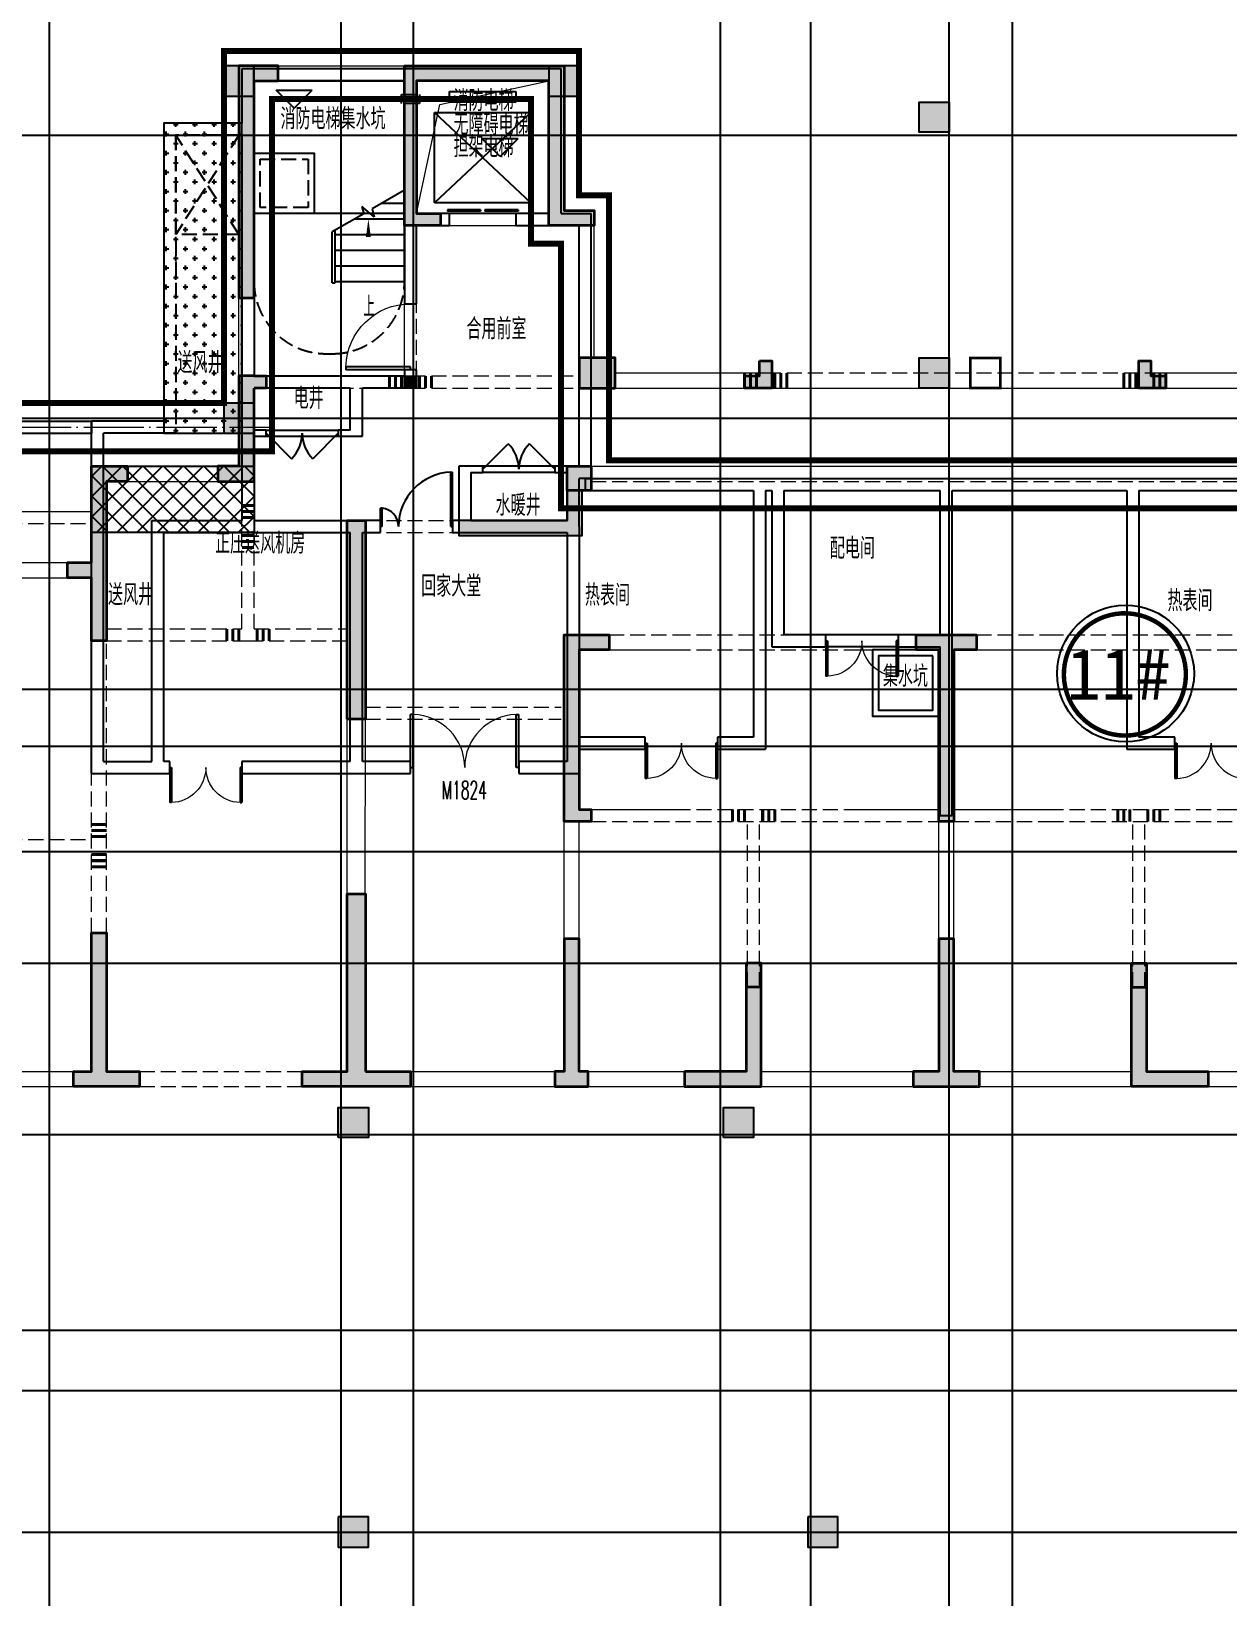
# Model space of a CAD drawing. Extents: x 369444 to 684549, y -549309 to 575337.
# Drawn here: x 524175 to 544050, y 198933 to 224932 of the extents above; entities that cross this region are included whole.
import ezdxf

# ---------------------------------------------------------------- set-up
doc = ezdxf.new("R2010")
doc.units = 0
doc.header["$LTSCALE"] = 1000
doc.header["$MEASUREMENT"] = 0
for name, pattern in [('DASH', [0.35, 0.25, -0.1]), ('DOTE', [2.42, 2, -0.2, 0.02, -0.2]), ('线型3', [500, 300, -200])]:
    doc.linetypes.add(name, pattern=pattern)
for name, color, linetype in [('COLUMN', 9, 'Continuous'), ('DIM_LEAD', 3, 'Continuous'), ('DIM_SYMB', 3, 'Continuous'), ('DOTE', 1, 'Continuous'), ('EVTR', 2, 'Continuous'), ('PKPM_WPJ', 7, 'Continuous'), ('PUB_TEXT', 7, 'Continuous'), ('STAIR', 2, 'Continuous'), ('WALL', 9, 'Continuous'), ('WINDOW', 4, 'Continuous'), ('WINDOW_TEXT', 7, 'Continuous'), ('主楼', 117, 'Continuous'), ('主楼编号', 1, 'Continuous'), ('二期轮廓线', 8, 'DASH'), ('图层2', 7, 'Continuous'), ('填充', 8, 'Continuous'), ('平面文字图层', 7, 'Continuous'), ('排水', 61, 'Continuous'), ('构造柱', 6, 'Continuous'), ('砼墙', 151, 'Continuous'), ('立面填充1图层', 8, 'Continuous'), ('防火分区线', 7, 'Continuous'), ('风井', 7, 'Continuous')]:
    doc.layers.add(name, color=color, linetype=linetype)
for name, color, linetype, lineweight in [('DOTE2', 122, 'DOTE', 9), ('柱', 2, 'Continuous', 35), ('梁', 4, 'Continuous', 18), ('梁虚线', 134, '线型3', 18), ('次梁箍筋', 1, 'Continuous', 40), ('洞口边线', 9, 'Continuous', 18), ('门虚线', 2, 'Continuous', 18)]:
    doc.layers.add(name, color=color, linetype=linetype, lineweight=lineweight)
doc.styles.add('1111111', font='simhei.ttf')
doc.styles.add('_TCH_DIM', font='SIMPLEX', dxfattribs={"bigfont": 'GBCBIG'})
doc.styles.add('_TCH_WINDOW', font='SIMPLEX', dxfattribs={"height": 3.5, "bigfont": 'GBCBIG'})
doc.styles.add('HNSJY', font='hnsjy-07.shx', dxfattribs={"width": 0.8, "bigfont": 'hnsjy-hz.shx'})

# ---------------------------------------------------------------- blocks, each defined once
blk = doc.blocks.new('561h56dgfghf')
at = {"layer": '填充'}
h = blk.add_hatch(color=0, dxfattribs=at)
h.dxf.hatch_style = 1
h.paths.add_polyline_path([(-2815245, 479176), (-2815245, 482776), (-2814843, 482776), (-2814843, 483026), (-2815495, 483026), (-2815495, 479176)])
h = blk.add_hatch(color=0, dxfattribs=at)
h.dxf.hatch_style = 1
h.paths.add_polyline_path([(-2812745, 480376), (-2812745, 482776), (-2812745, 483026), (-2810095, 483026), (-2810095, 480626), (-2809595, 480626), (-2809595, 480376), (-2810345, 480376), (-2810345, 480576), (-2810345, 482776), (-2812545, 482776), (-2812545, 480576), (-2812145, 480576), (-2812145, 480376)])
h = blk.add_hatch(color=0, dxfattribs=at)
h.dxf.hatch_style = 1
h.paths.add_polyline_path([(-2809245, 477676), (-2809245, 478176), (-2809845, 478176), (-2809845, 477676)])
h = blk.add_hatch(color=0, dxfattribs=at)
h.dxf.hatch_style = 1
h.paths.add_polyline_path([(-2815845, 476126), (-2815245, 476126), (-2815245, 477876), (-2815495, 477876), (-2815495, 476376), (-2815845, 476376)])
h.paths.add_polyline_path([(-2815245, 477676), (-2815045, 477676), (-2815045, 477876), (-2815245, 477876)], flags=16)
h = blk.add_hatch(color=0, dxfattribs=at)
h.dxf.hatch_style = 1
h.paths.add_polyline_path([(-2817945, 476376), (-2817345, 476376), (-2817345, 476126), (-2817695, 476126), (-2817695, 474526), (-2817695, 473476), (-2817945, 473476), (-2817945, 474526), (-2818345, 474526), (-2818345, 474776), (-2817945, 474776)])
h = blk.add_hatch(color=0, dxfattribs=at)
h.dxf.hatch_style = 1
h.paths.add_polyline_path([(-2810045, 475976), (-2810045, 476376), (-2809645, 476376), (-2809645, 475976), (-2809795, 475976)])
h = blk.add_hatch(color=0, dxfattribs=at)
h.dxf.hatch_style = 1
h.paths.add_polyline_path([(-2810045, 475976), (-2810045, 475476), (-2811845, 475476), (-2811845, 475226), (-2809795, 475226), (-2809795, 475976)])
h = blk.add_hatch(color=0, dxfattribs=at)
h.dxf.hatch_style = 1
h.paths.add_polyline_path([(-2813695, 472176), (-2813695, 475476), (-2813395, 475476), (-2813395, 472176)])
h = blk.add_hatch(color=0, dxfattribs=at)
h.dxf.hatch_style = 1
h.paths.add_polyline_path([(-2809845, 470476), (-2810095, 470476), (-2810095, 473576), (-2809345, 473576), (-2809345, 473326), (-2809845, 473326), (-2809845, 470676), (-2809645, 470676), (-2809645, 470476)])
h = blk.add_hatch(color=0, dxfattribs=at)
h.dxf.hatch_style = 1
h.paths.add_polyline_path([(-2803620, 470476), (-2803870, 470476), (-2803870, 473326), (-2804245, 473326), (-2804245, 473576), (-2803620, 473576), (-2803245, 473576), (-2803245, 473326), (-2803620, 473326)])
h = blk.add_hatch(color=0, dxfattribs=at)
h.dxf.hatch_style = 1
h.paths.add_polyline_path([(-2813395, 466326), (-2812645, 466326), (-2812645, 466076), (-2813395, 466076), (-2814445, 466076), (-2814445, 466326), (-2813695, 466326), (-2813695, 469276), (-2813395, 469276)])
h = blk.add_hatch(color=0, dxfattribs=at)
h.dxf.hatch_style = 1
h.paths.add_polyline_path([(-2818245, 466076), (-2818245, 466326), (-2817945, 466326), (-2817945, 468626), (-2817695, 468626), (-2817695, 466326), (-2817145, 466326), (-2817145, 466076), (-2817945, 466076)])
h = blk.add_hatch(color=0, dxfattribs=at)
h.dxf.hatch_style = 1
h.paths.add_polyline_path([(-2810095, 466076), (-2809695, 466076), (-2809695, 466326), (-2809845, 466326), (-2809845, 468526), (-2810095, 468526), (-2810095, 466326), (-2810245, 466326), (-2810245, 466076)])
h = blk.add_hatch(color=0, dxfattribs=at)
h.dxf.hatch_style = 1
h.paths.add_polyline_path([(-2803870, 466076), (-2803194, 466076), (-2803194, 466326), (-2803620, 466326), (-2803620, 468526), (-2803870, 468526), (-2803870, 466326), (-2804296, 466326), (-2804296, 466076)])
h = blk.add_hatch(color=0, dxfattribs=at)
h.dxf.hatch_style = 1
h.paths.add_polyline_path([(-2808095, 466326), (-2808095, 466076), (-2806820, 466076), (-2806820, 466326), (-2806820, 468126), (-2807070, 468126), (-2807070, 466326)])
h = blk.add_hatch(color=0, dxfattribs=at)
h.dxf.hatch_style = 1
h.paths.add_polyline_path([(-2800670, 466076), (-2800670, 466326), (-2800670, 468126), (-2800420, 468126), (-2800420, 466326), (-2799395, 466326), (-2799395, 466076)])
at = {"layer": '柱', "color": 0, "ltscale": 1}
for points in [[(-2809245, 477676), (-2809245, 478176), (-2809845, 478176), (-2809845, 477676)], [(-2810045, 475976), (-2810045, 476376), (-2809645, 476376), (-2809645, 475976), (-2809795, 475976)]]:
    blk.add_lwpolyline(points, close=True, dxfattribs=at)
at = {"layer": '砼墙', "color": 0, "lineweight": 35, "ltscale": 1}
for points in [[(-2815245, 479176), (-2815245, 482776), (-2814843, 482776), (-2814843, 483026), (-2815495, 483026), (-2815495, 479176)], [(-2812745, 480376), (-2812745, 482776), (-2812745, 483026), (-2810095, 483026), (-2810095, 480626), (-2809595, 480626), (-2809595, 480376), (-2810345, 480376), (-2810345, 480576), (-2810345, 482776), (-2812545, 482776), (-2812545, 480576), (-2812145, 480576), (-2812145, 480376)], [(-2817945, 476376), (-2817345, 476376), (-2817345, 476126), (-2817695, 476126), (-2817695, 474526), (-2817695, 473476), (-2817945, 473476), (-2817945, 474526), (-2818345, 474526), (-2818345, 474776), (-2817945, 474776)], [(-2813695, 472176), (-2813695, 475476), (-2813395, 475476), (-2813395, 472176)], [(-2803620, 470476), (-2803870, 470476), (-2803870, 473326), (-2804245, 473326), (-2804245, 473576), (-2803620, 473576), (-2803245, 473576), (-2803245, 473326), (-2803620, 473326)], [(-2813395, 466326), (-2812645, 466326), (-2812645, 466076), (-2813395, 466076), (-2814445, 466076), (-2814445, 466326), (-2813695, 466326), (-2813695, 469276), (-2813395, 469276)], [(-2818245, 466076), (-2818245, 466326), (-2817945, 466326), (-2817945, 468626), (-2817695, 468626), (-2817695, 466326), (-2817145, 466326), (-2817145, 466076), (-2817945, 466076)], [(-2810095, 466076), (-2809695, 466076), (-2809695, 466326), (-2809845, 466326), (-2809845, 468526), (-2810095, 468526), (-2810095, 466326), (-2810245, 466326), (-2810245, 466076)], [(-2803870, 466076), (-2803194, 466076), (-2803194, 466326), (-2803620, 466326), (-2803620, 468526), (-2803870, 468526), (-2803870, 466326), (-2804296, 466326), (-2804296, 466076)], [(-2808095, 466326), (-2808095, 466076), (-2806820, 466076), (-2806820, 466326), (-2806820, 468126), (-2807070, 468126), (-2807070, 466326)], [(-2800670, 466076), (-2800670, 466326), (-2800670, 468126), (-2800420, 468126), (-2800420, 466326), (-2799395, 466326), (-2799395, 466076)]]:
    blk.add_lwpolyline(points, close=True, dxfattribs=at)
for points in [[(-2815245, 477876), (-2815245, 477876), (-2815495, 477876), (-2815495, 476376), (-2815845, 476376), (-2815845, 476126), (-2815245, 476126), (-2815245, 477676)], [(-2815245, 477876), (-2815045, 477876), (-2815045, 477676), (-2815245, 477676)], [(-2809845, 470476), (-2810095, 470476), (-2810095, 473576), (-2809345, 473576), (-2809345, 473326), (-2809845, 473326), (-2809845, 470676), (-2809645, 470676), (-2809645, 470476), (-2809845, 470476)]]:
    blk.add_lwpolyline(points, dxfattribs=at)
at = {"layer": '砼墙', "color": 0}
blk.add_lwpolyline([(-2810045, 475976), (-2810045, 475476), (-2811845, 475476), (-2811845, 475226), (-2809795, 475226), (-2809795, 475976)], close=True, dxfattribs=at)
blk = doc.blocks.new('A$C6F0867FE')
at = {"layer": '构造柱'}
for points in [[(100, -5000), (-100, -5000), (-100, -5200), (100, -5200)], [(17700, -5000), (17900, -5000), (17900, -5200), (17700, -5200)]]:
    blk.add_hatch(color=256, dxfattribs=at).paths.add_polyline_path(points)
for points in [[(-100, -5000), (100, -5000), (100, -5200), (-100, -5200)], [(17900, -5000), (17700, -5000), (17700, -5200), (17900, -5200)]]:
    blk.add_lwpolyline(points, close=True, dxfattribs=at)
blk = doc.blocks.new('A$C3B385720')
at = {"layer": '填充'}
h = blk.add_hatch(color=256, dxfattribs=at)
h.dxf.hatch_style = 1
h.paths.add_polyline_path([(-2600, -350), (-2600, -100), (-2600, 150), (-3100, 150), (-3100, -350), (-2850, -350)])
h = blk.add_hatch(color=256, dxfattribs=at)
h.dxf.hatch_style = 1
h.paths.add_polyline_path([(2800, -350), (2800, 150), (2300, 150), (2300, -100), (2300, -350), (2550, -350)])
h = blk.add_hatch(color=256, dxfattribs=at)
h.dxf.hatch_style = 1
h.paths.add_polyline_path([(-2600, -5950), (-2600, -5450), (-2850, -5450), (-3100, -5450), (-3100, -5950), (-2850, -5950)])
at = {"layer": '主楼', "color": 6}
for points in [[(-2600, -350), (-2600, -100), (-2600, 150), (-3100, 150), (-3100, -350), (-2850, -350)], [(2800, -350), (2800, 150), (2300, 150), (2300, -100), (2300, -350), (2550, -350)], [(-2600, -5950), (-2600, -5450), (-2850, -5450), (-3100, -5450), (-3100, -5950), (-2850, -5950)]]:
    blk.add_lwpolyline(points, close=True, dxfattribs=at)
blk = doc.blocks.new('A$C4245063E')
at = {"layer": 'WALL'}
for p, q in [((3400, -10900), (2800, -10900)), ((10400, -10900), (9800, -10900)), ((2800, -11100), (3600, -11100)), ((9600, -11100), (10400, -11100))]:
    blk.add_line(p, q, dxfattribs=at)
blk = doc.blocks.new('$DorLib2D$00000002')
for p, q in [((-0.5, 0), (-0.5, 0.4875)), ((-0.475, 0.4875), (-0.5, 0.4875)), ((-0.475, 0), (-0.475, 0.4875)), ((0.475, 0), (0.475, 0.4875)), ((0.475, 0.4875), (0.5, 0.4875)), ((0.5, 0), (0.5, 0.4875)), ((-0.5, 0), (-0.475, 0)), ((0.5, 0), (0.475, 0))]:
    blk.add_line(p, q)
at = {"lineweight": 13}
for centre, start, end in [((-0.4875, 0), 0, 88.53072), ((0.4875, 0), 91.46928, 180)]:
    blk.add_arc(centre, 0.4875, start, end, dxfattribs=at)
blk = doc.blocks.new('$DorLib2D$00000116')
at = {"color": 0}
for p, q in [((-0.5, 0), (-0.146, 0.354)), ((0.5, 0), (0.146, 0.354))]:
    blk.add_line(p, q, dxfattribs=at)
for centre, start, end in [((-0.5, 0), 0, 45), ((0.5, 0), 135, 180)]:
    blk.add_arc(centre, 0.5, start, end, dxfattribs=at)
blk = doc.blocks.new('$DorLib2D$00000001')
for p, q in [((0.45, 0.975), (0.5, 0.975)), ((0.45, 0), (0.45, 0.975)), ((0.5, 0), (0.5, 0.975)), ((0.5, 0), (0.45, 0))]:
    blk.add_line(p, q)
at = {"lineweight": 13}
blk.add_arc((0.475, 0), 0.975, 91.4693, 180, dxfattribs=at)
blk = doc.blocks.new('$DORLIB2D$00000127')
at = {"color": 0}
for points in [[(-0.533, 0.795), (-0.533, 0.69)], [(-0.033, 0.795), (-0.533, 0.795)], [(-0.033, 0.795), (-0.033, 0.69)], [(0.533, 0.795), (0.033, 0.795)], [(0.033, 0.795), (0.033, 0.69)], [(0.533, 0.795), (0.533, 0.69)], [(-0.033, 0.69), (-0.533, 0.69)], [(0.5, 0.5), (-0.5, 0.5)], [(0.533, 0.69), (0.033, 0.69)]]:
    blk.add_lwpolyline(points, dxfattribs=at)
blk = doc.blocks.new('$DorLib2D$00000225')
at = {"color": 0}
for p, q in [((0.475, -0.001), (0.475, 0.752)), ((0.475, 0.752), (0.5, 0.752)), ((0.5, -0.001), (0.5, 0.752)), ((-0.5, 0), (-0.5, 0.252)), ((-0.475, 0.252), (-0.5, 0.252)), ((-0.475, 0), (-0.475, 0.252)), ((-0.475, 0), (-0.5, 0)), ((0.475, -0.001), (0.5, -0.001))]:
    blk.add_line(p, q, dxfattribs=at)
for centre, radius, start, end in [((0.505, -0.002), 0.755, 92.2493, 179.7238), ((-0.501, 0.003), 0.251, 359.7899, 84.0974)]:
    blk.add_arc(centre, radius, start, end, dxfattribs=at)
blk = doc.blocks.new('column500')
h = blk.add_hatch(color=0)
h.dxf.hatch_style = 1
h.paths.add_polyline_path([(-216381, -381440), (-215881, -381440), (-215881, -380940), (-216381, -380940)])
at = {"color": 0}
blk.add_lwpolyline([(-216381, -381440), (-215881, -381440), (-215881, -380940), (-216381, -380940)], close=True, dxfattribs=at)
blk = doc.blocks.new('165gsff')
at = {"layer": 'COLUMN', "lineweight": -2, "ltscale": 6}
blk.add_hatch(color=256, dxfattribs=at).paths.add_polyline_path([(38490804507.5, 3905235777.5), (38490805007.5, 3905235777.5), (38490805007.5, 3905235177.5), (38490804507.5, 3905235177.5)])
at = {"color": 0}
blk.add_lwpolyline([(38490804507.5, 3905235777.5), (38490805007.5, 3905235777.5), (38490805007.5, 3905235177.5), (38490804507.5, 3905235177.5)], close=True, dxfattribs=at)
blk = doc.blocks.new('8#梁图')
at = {"layer": '柱'}
h = blk.add_hatch(color=0, dxfattribs=at)
h.dxf.hatch_style = 1
h.paths.add_polyline_path([(1104564, -66346), (1104764, -66346), (1104764, -66796), (1104314, -66796), (1104314, -66596), (1104564, -66596)])
h = blk.add_hatch(color=0, dxfattribs=at)
h.dxf.hatch_style = 1
h.paths.add_polyline_path([(1104564, -66346), (1104764, -66346), (1104764, -66796), (1104314, -66796), (1104314, -66596), (1104564, -66596)])
h = blk.add_hatch(color=0, dxfattribs=at)
h.dxf.hatch_style = 1
h.paths.add_polyline_path([(1111314, -66596), (1111314, -66796), (1110864, -66796), (1110864, -66346), (1111064, -66346), (1111064, -66596)])
h = blk.add_hatch(color=0, dxfattribs=at)
h.dxf.hatch_style = 1
h.paths.add_polyline_path([(1111314, -66596), (1111314, -66796), (1110864, -66796), (1110864, -66346), (1111064, -66346), (1111064, -66596)])
at = {"layer": '柱', "color": 0, "ltscale": 1}
for p, q in [((1101564, -66296), (1101564, -66796)), ((1102164, -66296), (1101564, -66296)), ((1102164, -66796), (1102164, -66296)), ((1101564, -66796), (1102164, -66796)), ((1101364, -68096), (1101764, -68096)), ((1101364, -68496), (1101364, -68096)), ((1101764, -68096), (1101764, -68496)), ((1101614, -68496), (1101364, -68496)), ((1101764, -68496), (1101614, -68496))]:
    blk.add_line(p, q, dxfattribs=at)
at = {"layer": '柱', "color": 0, "ltscale": 1, "const_width": 45}
blk.add_lwpolyline([(1108564, -66796), (1108564, -66296), (1108064, -66296), (1108064, -66796)], close=True, dxfattribs=at)
at = {"layer": '柱', "color": 0}
for points in [[(1104564, -66346), (1104764, -66346), (1104764, -66796), (1104314, -66796), (1104314, -66596), (1104564, -66596), (1104564, -66346)], [(1104564, -66346), (1104764, -66346), (1104764, -66796), (1104314, -66796), (1104314, -66596), (1104564, -66596), (1104564, -66346)], [(1111314, -66596), (1111314, -66796), (1110864, -66796), (1110864, -66346), (1111064, -66346), (1111064, -66596), (1111314, -66596)], [(1111314, -66596), (1111314, -66796), (1110864, -66796), (1110864, -66346), (1111064, -66346), (1111064, -66596), (1111314, -66596)]]:
    blk.add_lwpolyline(points, dxfattribs=at)
at = {"layer": '梁', "color": 0, "lineweight": 18, "ltscale": 1}
for p, q in [((1098664, -65126), (1098664, -64096)), ((1101814, -66296), (1101814, -64096)), ((1098664, -66596), (1098664, -65126)), ((1102164, -66546), (1104664, -66546)), ((1110964, -66546), (1113664, -66546)), ((1096164, -66596), (1098764, -66596)), ((1101764, -68096), (1101764, -66796)), ((1102164, -66796), (1104664, -66796)), ((1104664, -66796), (1110964, -66796)), ((1110964, -66796), (1113664, -66796)), ((1101764, -68096), (1113564, -68096)), ((1090664, -68846), (1093464, -68846)), ((1102064, -71146), (1103164, -71146)), ((1105964, -71146), (1107164, -71146)), ((1108164, -71146), (1109364, -71146)), ((1112164, -71146), (1113264, -71146)), ((1101564, -73796), (1103164, -73796)), ((1105964, -73796), (1107539, -73796)), ((1107789, -73796), (1109364, -73796)), ((1112164, -73796), (1113764, -73796))]:
    blk.add_line(p, q, dxfattribs=at)
at = {"layer": '梁虚线', "color": 0, "linetype": 'DASH', "lineweight": 18, "ltscale": 1}
for p, q in [((1098864, -65126), (1098864, -64096)), ((1101564, -66296), (1101564, -64096)), ((1098864, -66596), (1098864, -65126)), ((1104664, -66546), (1110964, -66546)), ((1096164, -66796), (1098764, -66796)), ((1098764, -66596), (1101564, -66596)), ((1098764, -66796), (1101564, -66796)), ((1101564, -68096), (1101564, -66796)), ((1095964, -69096), (1095964, -68346)), ((1096164, -68996), (1096164, -68346)), ((1101764, -68346), (1113564, -68346)), ((1090664, -69046), (1093464, -69046)), ((1095964, -70796), (1095964, -69096)), ((1096164, -68996), (1097714, -68996)), ((1098014, -68996), (1099564, -68996)), ((1096164, -70796), (1096164, -69196)), ((1096164, -69196), (1097714, -69196)), ((1098014, -69196), (1099564, -69196)), ((1101364, -70896), (1101364, -69246)), ((1101564, -70896), (1101564, -69246)), ((1093714, -70796), (1095964, -70796)), ((1096164, -70796), (1097714, -70796)), ((1102064, -70896), (1103164, -70896)), ((1103164, -70896), (1105964, -70896)), ((1105964, -70896), (1107164, -70896)), ((1108164, -70896), (1109364, -70896)), ((1109364, -70896), (1112164, -70896)), ((1112164, -70896), (1113264, -70896)), ((1093464, -75846), (1093464, -70996)), ((1093714, -70996), (1096064, -70996)), ((1093714, -75846), (1093714, -70996)), ((1096064, -70996), (1097714, -70996)), ((1103164, -71146), (1105964, -71146)), ((1109364, -71146), (1112164, -71146)), ((1098014, -72096), (1099564, -72096)), ((1099764, -72096), (1101264, -72096)), ((1098014, -72296), (1099664, -72296)), ((1099664, -72296), (1101264, -72296)), ((1103164, -73796), (1105964, -73796)), ((1109364, -73796), (1112164, -73796)), ((1101764, -73996), (1103164, -73996)), ((1103164, -73996), (1105964, -73996)), ((1104364, -76746), (1104364, -73996)), ((1104564, -76746), (1104564, -73996)), ((1105964, -73996), (1107539, -73996)), ((1107789, -73996), (1109364, -73996)), ((1109364, -73996), (1112164, -73996)), ((1110764, -76746), (1110764, -73996)), ((1110964, -76746), (1110964, -73996)), ((1112164, -73996), (1113564, -73996)), ((1090664, -74296), (1093464, -74296)), ((1090664, -74496), (1093464, -74496)), ((1094264, -78146), (1096964, -78146)), ((1094264, -78396), (1096964, -78396))]:
    blk.add_line(p, q, dxfattribs=at)
at = {"layer": '次梁箍筋', "color": 0, "linetype": 'Continuous', "const_width": 50}
for points in [[(1104314, -66546), (1104314, -66796)], [(1104414, -66546), (1104414, -66796)], [(1104514, -66546), (1104514, -66796)], [(1104814, -66546), (1104814, -66796)], [(1104914, -66546), (1104914, -66796)], [(1105014, -66546), (1105014, -66796)], [(1110614, -66546), (1110614, -66796)], [(1110714, -66546), (1110714, -66796)], [(1110814, -66546), (1110814, -66796)], [(1111114, -66546), (1111114, -66796)], [(1111214, -66546), (1111214, -66796)], [(1111314, -66546), (1111314, -66796)], [(1098414, -66596), (1098414, -66796)], [(1098514, -66596), (1098514, -66796)], [(1098614, -66596), (1098614, -66796)], [(1098914, -66596), (1098914, -66796)], [(1099014, -66596), (1099014, -66796)], [(1099114, -66596), (1099114, -66796)], [(1095964, -68746), (1096164, -68746)], [(1095964, -68846), (1096164, -68846)], [(1095964, -68946), (1096164, -68946)], [(1095964, -69246), (1096164, -69246)], [(1095964, -69346), (1096164, -69346)], [(1095964, -69446), (1096164, -69446)], [(1095714, -70796), (1095714, -70996)], [(1095814, -70796), (1095814, -70996)], [(1095914, -70796), (1095914, -70996)], [(1096214, -70796), (1096214, -70996)], [(1096314, -70796), (1096314, -70996)], [(1096414, -70796), (1096414, -70996)], [(1104114, -73796), (1104114, -73996)], [(1104214, -73796), (1104214, -73996)], [(1104314, -73796), (1104314, -73996)], [(1104614, -73796), (1104614, -73996)], [(1104714, -73796), (1104714, -73996)], [(1104814, -73796), (1104814, -73996)], [(1110514, -73796), (1110514, -73996)], [(1110614, -73796), (1110614, -73996)], [(1110714, -73796), (1110714, -73996)], [(1111014, -73796), (1111014, -73996)], [(1111114, -73796), (1111114, -73996)], [(1111214, -73796), (1111214, -73996)], [(1093464, -74046), (1093714, -74046)], [(1093464, -74146), (1093714, -74146)], [(1093464, -74246), (1093714, -74246)], [(1093464, -74546), (1093714, -74546)], [(1093464, -74646), (1093714, -74646)], [(1093464, -74746), (1093714, -74746)]]:
    blk.add_lwpolyline(points, dxfattribs=at)
at = {"layer": '洞口边线', "color": 0, "ltscale": 1}
blk.add_lwpolyline([(1101064, -61696), (1098864, -61696), (1098864, -63896), (1099253, -62085), (1101064, -61696)], close=True, dxfattribs=at)
blk.add_lwpolyline([(1101064, -61696), (1098864, -61696), (1098864, -63896), (1099253, -62085), (1101064, -61696)], close=True, dxfattribs=at)
blk.add_lwpolyline([(1101064, -61696), (1098864, -61696), (1098864, -63896), (1099253, -62085), (1101064, -61696)], close=True, dxfattribs=at)
at = {"layer": '砼墙', "color": 0, "lineweight": 35, "ltscale": 1}
for p, q in [((1095914, -61446), (1095914, -65296)), ((1096566, -61446), (1095914, -61446)), ((1096566, -61696), (1096566, -61446)), ((1098664, -61446), (1101314, -61446)), ((1098664, -61696), (1098664, -61446)), ((1101314, -61446), (1101314, -63846)), ((1096164, -61696), (1096566, -61696)), ((1096164, -65296), (1096164, -61696)), ((1098664, -64096), (1098664, -61696)), ((1098864, -61696), (1098864, -63896)), ((1101064, -61696), (1098864, -61696)), ((1101064, -63896), (1101064, -61696)), ((1098864, -63896), (1099264, -63896)), ((1099264, -63896), (1099264, -64096)), ((1101064, -64096), (1101064, -63896)), ((1101314, -63846), (1101814, -63846)), ((1101814, -63846), (1101814, -64096)), ((1099264, -64096), (1098664, -64096)), ((1101814, -64096), (1101064, -64096)), ((1095914, -65296), (1096164, -65296)), ((1093464, -69696), (1093464, -68096)), ((1093464, -68096), (1094064, -68096)), ((1094064, -68096), (1094064, -68346)), ((1093714, -68346), (1093714, -69946)), ((1094064, -68346), (1093714, -68346)), ((1097714, -68996), (1098014, -68996)), ((1097714, -72296), (1097714, -68996)), ((1098014, -68996), (1098014, -72296)), ((1093064, -69696), (1093464, -69696)), ((1093064, -69946), (1093064, -69696)), ((1093464, -69946), (1093064, -69946)), ((1093464, -70996), (1093464, -69946)), ((1093714, -69946), (1093714, -70996)), ((1101314, -70896), (1102064, -70896)), ((1101314, -73996), (1101314, -70896)), ((1102064, -70896), (1102064, -71146)), ((1107164, -70896), (1107789, -70896)), ((1107164, -71146), (1107164, -70896)), ((1107789, -70896), (1108164, -70896)), ((1108164, -70896), (1108164, -71146)), ((1093714, -70996), (1093464, -70996)), ((1101564, -71146), (1101564, -73796)), ((1102064, -71146), (1101564, -71146)), ((1107539, -71146), (1107164, -71146)), ((1107539, -73996), (1107539, -71146)), ((1107789, -71146), (1107789, -73996)), ((1108164, -71146), (1107789, -71146)), ((1098014, -72296), (1097714, -72296)), ((1101564, -73796), (1101764, -73796)), ((1101764, -73796), (1101764, -73996)), ((1101564, -73996), (1101314, -73996)), ((1101764, -73996), (1101564, -73996)), ((1107789, -73996), (1107539, -73996)), ((1097714, -75196), (1098014, -75196)), ((1097714, -78146), (1097714, -75196)), ((1098014, -75196), (1098014, -78146)), ((1093464, -75846), (1093714, -75846)), ((1093464, -78146), (1093464, -75846)), ((1093714, -75846), (1093714, -78146)), ((1101314, -75946), (1101314, -78146)), ((1101564, -75946), (1101314, -75946)), ((1101564, -78146), (1101564, -75946)), ((1107539, -75946), (1107539, -78146)), ((1107789, -75946), (1107539, -75946)), ((1107789, -78146), (1107789, -75946)), ((1104339, -76746), (1104339, -78146)), ((1104589, -76746), (1104339, -76746)), ((1104589, -78146), (1104589, -76746)), ((1110739, -76746), (1110989, -76746)), ((1110739, -78146), (1110739, -76746)), ((1110989, -76746), (1110989, -78146)), ((1093164, -78146), (1093464, -78146)), ((1093164, -78396), (1093164, -78146)), ((1093714, -78146), (1094264, -78146)), ((1094264, -78146), (1094264, -78396)), ((1096964, -78146), (1097714, -78146)), ((1096964, -78396), (1096964, -78146)), ((1098014, -78146), (1098764, -78146)), ((1098764, -78146), (1098764, -78396)), ((1101164, -78146), (1101164, -78396)), ((1101314, -78146), (1101164, -78146)), ((1101714, -78146), (1101564, -78146)), ((1101714, -78396), (1101714, -78146)), ((1104339, -78146), (1103314, -78146)), ((1103314, -78146), (1103314, -78396)), ((1104589, -78396), (1104589, -78146)), ((1107113, -78146), (1107113, -78396)), ((1107539, -78146), (1107113, -78146)), ((1108215, -78146), (1107789, -78146)), ((1108215, -78396), (1108215, -78146)), ((1110739, -78396), (1110739, -78146)), ((1110989, -78146), (1112014, -78146)), ((1112014, -78146), (1112014, -78396)), ((1093464, -78396), (1093164, -78396)), ((1094264, -78396), (1093464, -78396)), ((1098014, -78396), (1096964, -78396)), ((1098764, -78396), (1098014, -78396)), ((1101164, -78396), (1101314, -78396)), ((1101314, -78396), (1101714, -78396)), ((1103314, -78396), (1104589, -78396)), ((1107113, -78396), (1107539, -78396)), ((1107539, -78396), (1108215, -78396)), ((1112014, -78396), (1110739, -78396))]:
    blk.add_line(p, q, dxfattribs=at)
at = {"layer": '砼墙', "color": 0}
for p, q in [((1095914, -66596), (1096164, -66596)), ((1095914, -68096), (1095914, -66596)), ((1096164, -66596), (1096364, -66596)), ((1096164, -66796), (1096164, -68346)), ((1096364, -66796), (1096164, -66796)), ((1096364, -66596), (1096364, -66796)), ((1095564, -68096), (1095914, -68096)), ((1095564, -68346), (1095564, -68096)), ((1096164, -68346), (1095564, -68346)), ((1101614, -68496), (1101364, -68496)), ((1101364, -68496), (1101364, -68996)), ((1101614, -69246), (1101614, -68496)), ((1099564, -68996), (1099564, -69246)), ((1101364, -68996), (1099564, -68996)), ((1099564, -69246), (1101614, -69246))]:
    blk.add_line(p, q, dxfattribs=at)
at = {"layer": '门虚线', "color": 0, "linetype": 'Continuous', "lineweight": 18, "ltscale": 1}
for p, q in [((1096566, -61446), (1098664, -61446)), ((1095914, -66596), (1095914, -65296)), ((1094064, -68096), (1095564, -68096)), ((1104589, -78396), (1107113, -78396)), ((1108215, -78396), (1110739, -78396))]:
    blk.add_line(p, q, dxfattribs=at)
at = {"layer": '门虚线', "color": 0, "lineweight": 18, "ltscale": 1}
for p, q in [((1096566, -61696), (1098664, -61696)), ((1099264, -63896), (1101064, -63896)), ((1099264, -64096), (1101064, -64096)), ((1096164, -66596), (1096164, -65296)), ((1094064, -68346), (1095564, -68346)), ((1091064, -69696), (1093064, -69696)), ((1091064, -69946), (1093064, -69946)), ((1097710, -75196), (1097714, -72296)), ((1098010, -75196), (1098014, -72296)), ((1101314, -75996), (1101314, -73996)), ((1101564, -75996), (1101564, -73996)), ((1107539, -75946), (1107539, -73996)), ((1107789, -75946), (1107789, -73996)), ((1091364, -78146), (1093164, -78146)), ((1098764, -78146), (1101164, -78146)), ((1101714, -78146), (1103314, -78146)), ((1104589, -78146), (1107113, -78146)), ((1108215, -78146), (1110739, -78146)), ((1112014, -78146), (1113614, -78146)), ((1091364, -78396), (1093164, -78396)), ((1098764, -78396), (1101164, -78396)), ((1101714, -78396), (1103314, -78396)), ((1112014, -78396), (1113614, -78396))]:
    blk.add_line(p, q, dxfattribs=at)

msp = doc.modelspace()

# ---------------------------------------------------------------- hatches: boundary and pattern name
at = {"layer": '填充'}
h = msp.add_hatch(dxfattribs=at)
h.set_pattern_fill('ANSI37', color=256, scale=150)
h.set_pattern_definition([(45, (-231177.76, 855367.9), (-168.3798, 168.3798), []), (135, (-231177.76, 855367.9), (-168.3798, -168.3798), [])])
h.paths.add_polyline_path([(525174.5, 217707), (527874.5, 217707), (527874.5, 216607), (525174.5, 216607)])
at = {"layer": '立面填充1图层'}
h = msp.add_hatch(dxfattribs=at)
h.set_pattern_fill('CROSS', color=256, scale=100)
h.set_pattern_definition([(0, (-231177.76, 855367.9), (158.75, 158.75), [79.375, -238.125]), (90, (-231138.07, 855328.2), (-158.75, 158.75), [79.375, -238.125])])
h.paths.add_polyline_path([(526374.5, 218257), (527674.5, 218257), (527674.5, 223407), (526374.5, 223407)])

# ---------------------------------------------------------------- linework, layer by layer
at = {"layer": 'DIM_LEAD'}
for p, q in [((528543.3, 223656.9), (528243.3, 223956.9)), ((528243.3, 223956.9), (528843.3, 223956.9)), ((528543.3, 223656.9), (528843.3, 223956.9)), ((531961.6, 222850.8), (531661.6, 223150.8)), ((531661.6, 223150.8), (532261.6, 223150.8)), ((531961.6, 222850.8), (532261.6, 223150.8))]:
    msp.add_line(p, q, dxfattribs=at)
for points in [[(530374.5, 224107), (530374.5, 221907), (527874.5, 221907), (527874.5, 224107)], [(527874.5, 221907), (527874.5, 222907), (528874.5, 222907), (528874.5, 221907)], [(539249.5, 214657), (538149.5, 214657), (538149.5, 213557), (539249.5, 213557)], [(539149.5, 214557), (538249.5, 214557), (538249.5, 213657), (539149.5, 213657)]]:
    msp.add_lwpolyline(points, close=True, dxfattribs=at)
at = {"layer": 'DIM_LEAD', "linetype": 'DASH'}
msp.add_lwpolyline([(527974.5, 222007), (527974.5, 222807), (528774.5, 222807), (528774.5, 222007)], close=True, dxfattribs=at)
at = {"layer": 'DIM_LEAD'}
msp.add_circle((528191.5, 222552.3), 0, dxfattribs=at)
at = {"layer": 'DIM_SYMB'}
msp.add_lwpolyline([(529774.5, 220647, 0, 0, 0), (529774.5, 221817, 0, 80, 0), (529774.5, 221517, 0, 0, 0)], format="xyseb", dxfattribs=at)
at = {"layer": 'DOTE', "color": 8}
for p, q in [((524474.5, 59364.2), (524474.5, 476704.8)), ((529324.5, 59364.2), (529324.5, 476704.8)), ((537124.5, 59364.2), (537124.5, 476704.8)), ((539424.5, 59364.2), (539424.5, 476704.8)), ((540474.5, 59364.2), (540474.5, 476704.8)), ((530524.5, 59364.2), (530524.5, 261807)), ((535624.5, 59364.2), (535624.5, 261807))]:
    msp.add_line(p, q, dxfattribs=at)
at = {"layer": 'DOTE', "color": 8, "lineweight": -2}
for p, q in [((377844.4, 223207), (624570.9, 223207)), ((377844.4, 218507), (624570.9, 218507)), ((377844.4, 214007), (624570.9, 214007)), ((377844.4, 213057), (624570.9, 213057)), ((377844.4, 211307), (624570.9, 211307)), ((377844.4, 209457), (624570.9, 209457)), ((377844.4, 206607), (624570.9, 206607)), ((377844.4, 203357), (624570.9, 203357)), ((377844.4, 202357), (624570.9, 202357)), ((377844.4, 200007), (624570.9, 200007))]:
    msp.add_line(p, q, dxfattribs=at)
at = {"layer": 'DOTE2', "linetype": 'DOTE', "ltscale": 0.5}
msp.add_lwpolyline([(476645.8, 218357.8), (528183.4, 218357.8)], dxfattribs=at)
at = {"layer": 'EVTR'}
for p, q in [((531124.5, 223757), (531124.5, 223932)), ((531124.5, 223932), (532224.5, 223932)), ((532224.5, 223932), (532224.5, 223757)), ((532224.5, 223757), (531124.5, 223757)), ((530874.5, 222082), (530874.5, 223582)), ((530874.5, 223582), (532474.5, 223582)), ((532474.5, 223582), (530874.5, 222082)), ((532474.5, 222082), (530874.5, 223582)), ((532474.5, 223582), (532474.5, 222082)), ((532474.5, 222082), (530874.5, 222082))]:
    msp.add_line(p, q, dxfattribs=at)
at = {"layer": 'STAIR'}
for p, q in [((530374.5, 222293.4), (529835, 221981.9)), ((529999.7, 222077), (530374.5, 222077)), ((530374.5, 220777), (530374.5, 222293.4)), ((529696.7, 221902.1), (529174.5, 221600.6)), ((529549.3, 221817), (530374.5, 221817)), ((529869.9, 221851.5), (529663.9, 222024.4)), ((529663.9, 222024.4), (529696.7, 221902.1)), ((529835, 221981.9), (529869.9, 221851.5)), ((529174.5, 220777), (529174.5, 221600.6)), ((529174.5, 220752), (529174.5, 221600.6)), ((529224.5, 220752), (529224.5, 221629.4)), ((529224.5, 221557), (530374.5, 221557)), ((529224.5, 221297), (530374.5, 221297)), ((529224.5, 221037), (530374.5, 221037)), ((529174.5, 220752), (529224.5, 220752)), ((529224.5, 220777), (530374.5, 220777))]:
    msp.add_line(p, q, dxfattribs=at)
at = {"layer": 'STAIR', "color": 8, "linetype": 'DASH'}
msp.add_line((529074.5, 219577), (529174.5, 219577), dxfattribs=at)
for centre, start, end in [((529074.5, 220777), 180, 270), ((529174.5, 220777), 270, 0)]:
    msp.add_arc(centre, 1200, start, end, dxfattribs=at)
at = {"layer": 'WALL'}
for p, q in [((530474.5, 224307), (527674.5, 224307)), ((527674.5, 224307), (527674.5, 223407)), ((532974.5, 224307), (530474.5, 224307)), ((532974.5, 221907), (532974.5, 224307)), ((530374.5, 224107), (527874.5, 224107)), ((527874.5, 224107), (527874.5, 223307)), ((530374.5, 221807), (530374.5, 224107)), ((530574.5, 221907), (530574.5, 224107)), ((532774.5, 224107), (530574.5, 224107)), ((532774.5, 221907), (532774.5, 224107)), ((527674.5, 223207), (527674.5, 219107)), ((527874.5, 223307), (527874.5, 219207)), ((530374.5, 221807), (530374.5, 220407)), ((531124.5, 221907), (530574.5, 221907)), ((531124.5, 221707), (531124.5, 221907)), ((532774.5, 221907), (532224.5, 221907)), ((532224.5, 221907), (532224.5, 221707)), ((532974.5, 221907), (533474.5, 221907)), ((533474.5, 217507), (533474.5, 221907)), ((530574.5, 220407), (530574.5, 221707)), ((530574.5, 221707), (531124.5, 221707)), ((532224.5, 221707), (532874.5, 221707)), ((532874.5, 221707), (533274.5, 221707)), ((533274.5, 217707), (533274.5, 221707)), ((530374.5, 220407), (530574.5, 220407)), ((529574.5, 219207), (527874.5, 219207)), ((530374.5, 219207), (529574.5, 219207)), ((530574.5, 219307), (530374.5, 219307)), ((530374.5, 219307), (530374.5, 219207)), ((530574.5, 219007), (530574.5, 219307)), ((527674.5, 219107), (527674.5, 218307)), ((527874.5, 219007), (527874.5, 218307)), ((529474.5, 219007), (527874.5, 219007)), ((529474.5, 218307), (529474.5, 219007)), ((529674.5, 218207), (529674.5, 219007)), ((530574.5, 219007), (529674.5, 219007)), ((525174.5, 212607), (525174.5, 218457)), ((526374.5, 218457), (525174.5, 218457)), ((525374.5, 212807), (525374.5, 218257)), ((526574.5, 218257), (525374.5, 218257)), ((527674.5, 218307), (527674.5, 216807)), ((528074.5, 218307), (527874.5, 218307)), ((527874.5, 218207), (528074.5, 218207)), ((527874.5, 218207), (527874.5, 216807)), ((528074.5, 218207), (528074.5, 218307)), ((529474.5, 218307), (529274.5, 218307)), ((529274.5, 218307), (529274.5, 218207)), ((529274.5, 218207), (529674.5, 218207)), ((531274.5, 217707), (531274.5, 216807)), ((531674.5, 217707), (531274.5, 217707)), ((531674.5, 217607), (531674.5, 217707)), ((533174.5, 217707), (532874.5, 217707)), ((532874.5, 217707), (532874.5, 217607)), ((533274.5, 217707), (533174.5, 217707)), ((531474.5, 217607), (531474.5, 216807)), ((531474.5, 217607), (531674.5, 217607)), ((532874.5, 217607), (533074.5, 217607)), ((533074.5, 216807), (533074.5, 217607)), ((533274.5, 216707), (533274.5, 217507)), ((533474.5, 217507), (533274.5, 217507)), ((533374.5, 217507), (536274.5, 217507)), ((533374.5, 217507), (533374.5, 217307)), ((536274.5, 217507), (536574.5, 217507)), ((536574.5, 217507), (539374.5, 217507)), ((539374.5, 217507), (542474.5, 217507)), ((542474.5, 217507), (545474.5, 217507)), ((533374.5, 217307), (536174.5, 217307)), ((536174.5, 217307), (536174.5, 213207)), ((536374.5, 217307), (536374.5, 213007)), ((536374.5, 217307), (536474.5, 217307)), ((536474.5, 217307), (536474.5, 214707)), ((536674.5, 217307), (536674.5, 214907)), ((536674.5, 217307), (539274.5, 217307)), ((539274.5, 214907), (539274.5, 217307)), ((539474.5, 217307), (542374.5, 217307)), ((539474.5, 214790), (539474.5, 217307)), ((542374.5, 217307), (542374.5, 213007)), ((542574.5, 217307), (545474.5, 217307)), ((542574.5, 217307), (542574.5, 213207)), ((526174.5, 212807), (526174.5, 216807)), ((526174.5, 216807), (527674.5, 216807)), ((526374.5, 212807), (526374.5, 216607)), ((526374.5, 216607), (527774.5, 216607)), ((527774.5, 216607), (529474.5, 216607)), ((527874.5, 216807), (529574.5, 216807)), ((529474.5, 212807), (529474.5, 216607)), ((529974.5, 216807), (529574.5, 216807)), ((529674.5, 212807), (529674.5, 216607)), ((529674.5, 216607), (529974.5, 216607)), ((529974.5, 216607), (529974.5, 216807)), ((531274.5, 216807), (531174.5, 216807)), ((531174.5, 216807), (531174.5, 216607)), ((531174.5, 216607), (531374.5, 216607)), ((531374.5, 216607), (533074.5, 216607)), ((531474.5, 216807), (533074.5, 216807)), ((533074.5, 216607), (533074.5, 212807)), ((533274.5, 216707), (533274.5, 212607)), ((537374.5, 214907), (536674.5, 214907)), ((537374.5, 214707), (537374.5, 214907)), ((539274.5, 214907), (538574.5, 214907)), ((538574.5, 214907), (538574.5, 214707)), ((539474.5, 211907), (539474.5, 214790)), ((536474.5, 214707), (537374.5, 214707)), ((538574.5, 214707), (539274.5, 214707)), ((539274.5, 211907), (539274.5, 214707)), ((534374.5, 213207), (533274.5, 213207)), ((533274.5, 213207), (533274.5, 213007)), ((534374.5, 213007), (534374.5, 213207)), ((536174.5, 213207), (535574.5, 213207)), ((535574.5, 213207), (535574.5, 213007)), ((543174.5, 213207), (542574.5, 213207)), ((543174.5, 213007), (543174.5, 213207)), ((533274.5, 213007), (534374.5, 213007)), ((535574.5, 213007), (536374.5, 213007)), ((542374.5, 213007), (543174.5, 213007)), ((525374.5, 212807), (526174.5, 212807)), ((526474.5, 212807), (526374.5, 212807)), ((526474.5, 212607), (526474.5, 212807)), ((529474.5, 212807), (527674.5, 212807)), ((527674.5, 212807), (527674.5, 212607)), ((530474.5, 212807), (529674.5, 212807)), ((530474.5, 212607), (530474.5, 212807)), ((533074.5, 212807), (532274.5, 212807)), ((532274.5, 212807), (532274.5, 212607)), ((525174.5, 212607), (526274.5, 212607)), ((526274.5, 212607), (526474.5, 212607)), ((527674.5, 212607), (529574.5, 212607)), ((529574.5, 212607), (530474.5, 212607)), ((532274.5, 212607), (533274.5, 212607)), ((539274.5, 211907), (539474.5, 211907))]:
    msp.add_line(p, q, dxfattribs=at)
at = {"layer": 'WALL', "linetype": 'DASH'}
for p, q in [((527674.5, 223407), (526374.5, 223407)), ((526374.5, 223407), (526374.5, 218457)), ((527674.5, 223207), (526574.5, 223207)), ((526574.5, 223207), (526574.5, 218257))]:
    msp.add_line(p, q, dxfattribs=at)
at = {"layer": 'WALL', "linetype": 'ByBlock'}
for p, q in [((519274.5, 218457.8), (525174.5, 218457.8)), ((525174.5, 218457.8), (525174.5, 218257.8)), ((519374.5, 218257.8), (525174.5, 218257.8))]:
    msp.add_line(p, q, dxfattribs=at)
at = {"layer": 'WINDOW'}
for p, q in [((528074.5, 218307), (529274.5, 218307)), ((528074.5, 218207), (529274.5, 218207)), ((532874.5, 217707), (531674.5, 217707)), ((532874.5, 217607), (531674.5, 217607)), ((538574.5, 214907), (537374.5, 214907)), ((538574.5, 214707), (537374.5, 214707))]:
    msp.add_line(p, q, dxfattribs=at)
at = {"layer": '主楼编号', "color": 1, "const_width": 74.2}
msp.add_lwpolyline([(541906.6, 215169.2, -1.0298753), (542716.5, 213304.9, -0.964386), (541906.6, 215169.2, 0.2933541)], format="xyb", dxfattribs=at)
at = {"layer": '主楼编号', "color": 1}
msp.add_circle((542353.8, 214265.7), 1137.2, dxfattribs=at)
at = {"layer": '二期轮廓线', "ltscale": 6}
msp.add_lwpolyline([(380274.6, 203357), (599524.6, 203357), (599524.6, 204707), (600424.6, 204707), (600424.6, 218107), (610674.6, 218107), (610674.6, 217107), (610674.6, 217107), (614474.6, 217107), (614474.6, 226657), (605824.6, 226657), (605824.6, 239057), (599524.6, 239057), (599524.6, 249357.4), (600424.6, 249357.4), (600424.6, 259157)], dxfattribs=at)
at = {"layer": '填充'}
msp.add_lwpolyline([(525174.5, 217707), (527874.5, 217707), (527874.5, 216607), (525174.5, 216607)], close=True, dxfattribs=at)
at = {"layer": '排水', "linetype": 'DASH'}
msp.add_lwpolyline([(530324.5, 223882), (530624.5, 223882), (530624.5, 223732), (530324.5, 223732)], close=True, dxfattribs=at)
at = {"layer": '立面填充1图层'}
msp.add_lwpolyline([(526374.5, 218257), (527674.5, 218257), (527674.5, 223407), (526374.5, 223407)], close=True, dxfattribs=at)
at = {"layer": '防火分区线', "color": 6, "linetype": 'DASH', "ltscale": 8, "const_width": 100}
for points in [[(566824.5, 235057), (513224.5, 235057), (513224.5, 229545.5), (513574.5, 223445.5), (513574.5, 217957), (528174.5, 217957), (528174.5, 223807), (532474.5, 223807), (532474.5, 221407), (532974.5, 221407), (532974.5, 217007), (545174.5, 217007)], [(566024.5, 234257), (514024.5, 234257), (514024.5, 229568.4), (514374.5, 223468.4), (514374.5, 218757), (527374.5, 218757), (527374.5, 224607), (533274.5, 224607), (533274.5, 222207), (533774.5, 222207), (533774.5, 217807), (545974.5, 217807)]]:
    msp.add_lwpolyline(points, dxfattribs=at)
at = {"layer": '防火分区线', "color": 5, "linetype": 'DASH', "ltscale": 8, "const_width": 100}
for points in [[(545624.5, 179057), (474322.1, 179057), (474421.6, 195357), (451024.5, 195357), (451024.5, 200314.9), (452874.5, 206564.9), (452874.5, 217357), (456674.5, 217357), (456674.5, 218057), (469024.5, 218057), (469024.5, 224657), (475074.5, 224657), (475074.5, 218007), (476774.5, 218007), (476774.5, 218757.8), (527374.5, 218757.8), (527374.5, 224607), (533274.5, 224607), (533274.5, 222207), (533774.5, 222207), (533774.5, 217807), (545974.5, 217807), (545974.5, 207107), (545624.5, 207107)], [(544824.5, 179857), (475127, 179857), (475226.5, 196157), (451824.5, 196157), (451824.5, 200199), (453674.5, 206449), (453674.5, 216557), (457474.5, 216557), (457474.5, 217257), (469824.5, 217257), (469824.5, 223857), (474274.5, 223857), (474274.5, 217207), (477574.5, 217207), (477574.5, 217957.8), (528174.5, 217957.8), (528174.5, 223807), (532474.5, 223807), (532474.5, 221407), (532974.5, 221407), (532974.5, 217007), (545174.5, 217007), (545174.5, 207907), (544824.5, 207907)]]:
    msp.add_lwpolyline(points, close=True, dxfattribs=at)
at = {"layer": '风井', "linetype": 'DASH'}
for p, q in [((527624.5, 223207), (526574.5, 221557)), ((527624.5, 221557), (526574.5, 223207))]:
    msp.add_line(p, q, dxfattribs=at)
msp.add_lwpolyline([(527624.5, 223207), (527624.5, 221557), (526574.5, 221557), (526574.5, 223207)], close=True, dxfattribs=at)

# ---------------------------------------------------------------- block references
for name, p in [('A$C3B385720', (530474.5, 224207)), ('A$C6F0867FE', (530474.5, 224207)), ('A$C4245063E', (532774.4, 224106.9))]:
    msp.add_blockref(name, p)
at = {"layer": 'COLUMN', "color": 8, "rotation": 270}
for p in [(908814.3, 7976), (914214.3, 7976), (908814.4, 2376.1), (910714.4, -16123.9), (918514.4, -16123.9)]:
    msp.add_blockref('column500', p, dxfattribs=at)
at = {"layer": 'COLUMN', "color": 8, "xscale": -1}
for p, rotation in [((157984.6, 7376.1), 90), ((157984.6, 3126), 90), ((910714.4, 422937.8), 270), ((917114.4, 422937.8), 270)]:
    msp.add_blockref('column500', p, dxfattribs=dict(at, rotation=rotation))
at = {"layer": 'COLUMN', "color": 8, "lineweight": -2, "rotation": 270}
msp.add_blockref('165gsff', (-3904701903.1, 38491024014.4), dxfattribs=at)
at = {"layer": 'PKPM_WPJ', "color": 8}
msp.add_blockref('8#梁图', (-568289.3, 285803.2), dxfattribs=at)
at = {"layer": 'WINDOW'}
for name, p, xscale, yscale, zscale in [('$DORLIB2D$00000127', (531674.5, 221807), 1100, 200, 200), ('$DorLib2D$00000116', (532274.5, 217657), 1200, 1200, 100), ('$DorLib2D$00000225', (530574.5, 216707), 1200, 1200, 200)]:
    msp.add_blockref(name, p, dxfattribs=dict(at, xscale=xscale, yscale=yscale, zscale=zscale))
for name, p, xscale, yscale, zscale, rotation in [('$DorLib2D$00000001', (530474.5, 219857), -1100, 1100, 200, 90), ('$DorLib2D$00000116', (528674.5, 218257), 1200, 1200, 100, 180), ('$DorLib2D$00000002', (537974.5, 214807), -1200, 1200, 200, 180), ('$DorLib2D$00000002', (534974.5, 213107), -1200, 1200, 200, 180), ('$DorLib2D$00000002', (543774.5, 213107), 1200, 1200, 200, 180), ('$DorLib2D$00000002', (527074.5, 212707), -1200, 1200, 200, 180)]:
    msp.add_blockref(name, p, dxfattribs=dict(at, xscale=xscale, yscale=yscale, zscale=zscale, rotation=rotation))
ref = msp.add_blockref('$DorLib2D$00000002', (531374.5, 212707), dxfattribs=dict(at, xscale=1800, yscale=1800, zscale=200))
ref.add_attrib('A', 'M1824', (530994.5, 212181.2), dxfattribs={"layer": 'WINDOW_TEXT', "height": 297.5, "style": '_TCH_WINDOW', "width": 0.564706})
at = {"layer": '图层2', "color": 8}
msp.add_blockref('561h56dgfghf', (3343119.6, -258668.6), dxfattribs=at)

# ---------------------------------------------------------------- texts
at = {"layer": 'PUB_TEXT', "style": '_TCH_DIM', "width": 0.8}
msp.add_text('上', height=337.6, dxfattribs=at).set_placement((529691.1, 220192))
at = {"layer": '主楼编号', "color": 1, "style": '1111111'}
msp.add_text('11#', height=843.75, rotation=0, dxfattribs=at).set_placement((541373.7, 213833))
at = {"layer": '平面文字图层', "style": 'HNSJY', "width": 0.75}
for s, p in [('消防电梯', (531189.1, 223605.7)), ('消防电梯集水坑', (528314.3, 223304.1)), ('无障碍电梯', (531189.1, 223209)), ('担架电梯', (531189.1, 222839.2)), ('合用前室', (531404.1, 219815.6)), ('送风井', (526603.5, 219254.7)), ('电井', (528532.8, 218661.1)), ('水暖井', (531887.7, 216885.8)), ('正压送风机房', (527229.2, 216254.3)), ('回家大堂', (530651.8, 215542.2)), ('送风井', (525449.5, 215399.7)), ('集水坑', (538322.8, 214045.9))]:
    msp.add_text(s, height=350, dxfattribs=at).set_placement(p)
at = {"layer": '平面文字图层', "color": 3, "style": 'HNSJY', "width": 0.75}
for s, p in [('配电间', (537441.4, 216170.9)), ('热表间', (533372.4, 215392)), ('热表间', (543049.6, 215299.1))]:
    msp.add_text(s, height=350, dxfattribs=at).set_placement(p)

doc.saveas('drawing.dxf')
